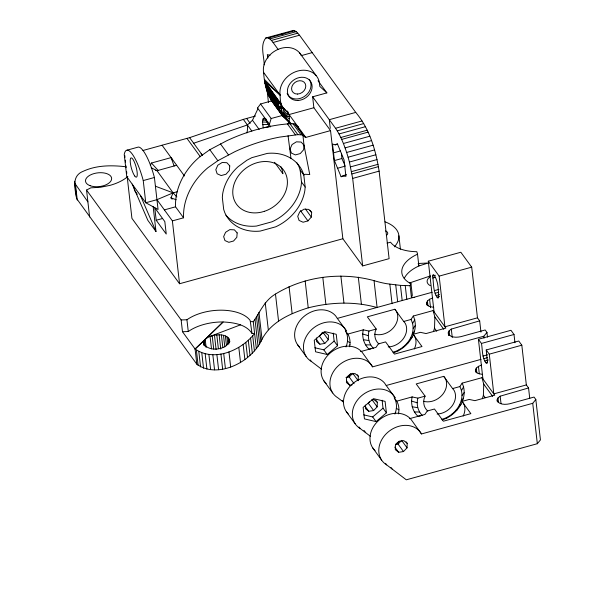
<?xml version="1.0" encoding="UTF-8"?>
<svg xmlns="http://www.w3.org/2000/svg" width="608" height="608" viewBox="0 0 608 608"><rect width="100%" height="100%" fill="white"/><g stroke="black" fill="none" stroke-linecap="round" stroke-linejoin="round"><path stroke-width="0.91" d="M316.669 337.926L316.555 341.536L319.899 344.204L324.771 343.452L328.312 339.728L328.449 335.206L325.105 332.546L321.86 333.047M358.18 380.73L358.317 376.215L357.23 374.718M365.537 405.027L365.423 408.637L368.775 411.304L373.646 410.552L377.18 406.828L377.325 402.306L375.691 400.072M407.185 443.316L403.841 440.648L398.97 441.4L395.428 445.132L395.291 449.646L398.635 452.306L403.507 451.554L407.048 447.83L407.185 443.316L406.098 441.818M433.466 331.649L434.522 328.191L434.864 317.042L433.116 310.574L413.296 316.038L410.993 319.466L403.727 321.472L394.835 309.259L367.338 316.836L376.23 329.05L375.189 331.717A16.925 13.802 -36.1 0 0 378.898 343.93M482.334 398.749L483.39 395.291L483.732 384.142L481.984 377.682L462.164 383.139L459.861 386.574L452.603 388.573L443.711 376.36L416.206 383.937L425.098 396.15L424.057 398.818A16.925 13.802 -36.1 0 0 427.774 411.031M288.504 123.72L289.393 118.674L289.134 114.418L282.249 115.497L271.153 118.507L269.428 124.29L270.309 126.943M349.934 344.63L350.056 342.509A23.089 18.825 -36.1 0 0 348.194 334.696L345.374 330.722L346.15 330.509L344.485 328.039A23.894 19.486 -36.1 0 0 310.901 330.311A23.894 19.486 -36.1 0 0 311.334 361.441L321.579 369.223M269.329 126.821L263.188 127.748L262.534 122.026L263.188 118.606L263.849 118.165L264.799 118.537L265.909 119.746L269.154 126.555M311.668 212.526L308.811 209.403L304.091 209.16L299.714 211.903L297.73 216.364L299.06 220.438L303.088 222.232L307.929 220.902L311.319 217.064L311.668 212.526L310.065 210.322M296.955 162.868A44.209 36.047 -36.1 0 1 299.068 166.888L300.147 170.012L301.5 182.012L301.188 185.47A44.209 36.047 -36.1 0 1 272.012 221.783L256.515 226.054A44.209 36.047 -36.1 0 1 225.902 215.194M305.17 187.044L304.851 190.509A44.209 36.047 -36.1 0 1 275.675 226.822L260.186 231.086A44.209 36.047 -36.1 0 1 224.762 212.572L223.698 209.486L222.323 197.494L222.65 193.982A44.209 36.047 -36.1 0 1 238.002 166.797L246.924 160.223L251.818 157.67L267.315 153.398A44.209 36.047 -36.1 0 1 302.731 171.92L303.81 175.043L305.17 187.044L301.5 182.012M203.794 344.956L203.718 341.916L205.208 339.446L223.121 321.966C233.358 322.544 245.86 324.132 251.978 333.366L254.608 333.488C241.399 350.413 214.32 362.315 195.092 349.03L182.484 331.725L181.138 319.945L86.549 190.061L90.82 187.842L100.487 187.264L109.934 185.379A37.248 19.57 -6.5 0 0 127.847 176.525M301.348 55.45A21.105 17.214 -36.1 0 0 277.674 49.552A21.105 17.214 -36.1 0 0 263.568 72.367C264.267 81.662 265.985 91.116 270.689 99.294L280.98 112.989L281.61 107.988L279.596 109.03L282.249 115.497L290.297 123.819M370.85 348.87L368.972 349.098C363.835 344.227 361.616 336.703 363.272 329.817L368.965 331.048L376.23 329.05M373.662 348.536C368.934 344.12 367.354 337.212 368.965 331.048M393.049 352.192C406.418 348.734 417.992 332.903 410.993 319.466M393.308 352.792C407.915 348.407 420.31 331.026 413.296 316.038M420.66 415.864L417.848 416.199C412.71 411.327 410.484 403.803 412.14 396.918L417.84 398.149L425.098 396.15M422.537 415.636C417.802 411.228 416.222 404.32 417.84 398.149M441.917 419.292C455.286 415.834 466.868 400.011 459.861 386.574M442.176 419.892C456.79 415.507 469.178 398.126 462.164 383.139M256.333 348.642L253.27 321.708C260.102 311.957 264.602 300.375 275.477 294.059C304.532 276.176 341.232 271.761 374.034 280.63L377.097 307.564C354.646 301.165 330.714 302.123 308.233 307.846C290.335 313.394 271.115 321.792 262.025 339.264C259.335 345.481 254.965 350.816 250.01 355.368C236.603 367.772 212.944 376.002 196.817 364.184L76.623 198.588C74.959 188.624 71.204 175.818 83.372 171.22C96.604 165.102 111.614 165.133 125.833 166.744M432.706 276.024L433.002 274.824L433.633 274.603C438.497 280.957 438.558 290.236 438.467 297.867L437.836 298.087C432.812 292.114 433.778 283.275 432.706 276.024L435.419 275.28M414.74 297.403L411.434 297.487L410.096 285.707L410.962 283.548L408.5 282.332A37.248 19.57 -6.5 0 1 417.529 254.197L416.845 251.704A34.39 18.073 -6.5 0 1 390.534 242.197L387.098 243.139M411.434 297.487L412.308 295.336L410.962 283.548M397.959 350.976L398.331 350.132M446.834 418.076L447.199 417.232M150.313 165.528L151.415 163.035L171.084 157.616L172.566 159.798M176.214 199.758L170.932 197.851L173.136 192.858L177.604 191.626M426.755 304.851L426.542 302.966L427.409 301.006L429.582 299.258L432.721 297.988M448.582 335.608L448.263 332.789L449.13 330.828L451.303 329.08L479.674 320.857L480.958 332.128M475.623 371.952L475.41 370.067L476.284 368.106L478.45 366.358L481.597 365.089M497.344 401.774L497.131 399.889L498.005 397.928L500.171 396.18L528.55 387.957L529.728 398.293M193.671 143.237L247.395 124.967L252.487 120.262L257.708 109.273L257.564 108.004L260.558 103.968L271.632 100.92L282.249 115.497L288.732 121.311L290.419 123.538M412.65 323.448L414.793 319.618M461.525 390.549L463.661 386.718M285.312 110.162L282.249 115.497L288.899 120.886L291.118 123.926M413.204 328.312L415.439 325.341M462.08 395.413L464.314 392.441M326.162 383.526A23.894 19.486 -36.1 0 1 330.106 353.081A23.894 19.486 -36.1 0 1 362.132 352.268L372.62 366.852L483.854 336.209L486.962 332.416L485.184 329.969L460.887 336.657C456.874 337.531 451.957 337.797 448.818 334.674L448.263 332.789M375.037 450.634A23.894 19.486 -36.1 0 1 378.982 420.181A23.894 19.486 -36.1 0 1 411 419.368L421.496 433.952L532.73 403.309L535.83 399.517L534.052 397.07L509.762 403.765C505.75 404.632 500.832 404.898 497.694 401.774L497.131 399.889M385.578 463.372L386.68 464.892L406.311 479.811L537.328 443.711L540.436 439.918L535.83 399.517M345.96 377.5L349.205 376.998L352.154 373.897M369.39 401.85L368.212 403.096L373.646 410.552M395.641 444.478L398.08 444.098L401.622 440.374L407.048 447.83M412.46 333.397L414.557 331.314M461.328 400.497L463.433 398.415M196.817 364.184L195.092 349.03L223.121 321.966A37.248 19.57 -6.5 0 0 188.275 331.542L182.484 331.725M195.092 349.03L205.208 339.446A13.14 6.908 -6.5 0 1 210.072 336.406L240.51 324.839M286.611 111.393L282.249 115.497L270.689 99.294L271.632 100.92M318.037 80.758L326.868 92.887L312.634 96.809L313.872 107.73L330.539 130.606L342.859 238.746L362.657 265.924L389.112 258.658L379.118 171.129C375.805 150.229 369.618 128.888 355.741 112.404L299.516 35.218L296.263 31.639L293.451 30.4L265.825 37.962C259.844 45.288 264.184 56.392 264.184 64.843M314.853 347.761L323.806 349.843L334.142 341.08L333.237 333.138M327.203 354.502L337.539 345.739L336.232 334.271L324.588 331.565L314.252 340.328L315.56 351.796L327.203 354.502L323.806 349.843M346.917 376.983L351.052 373.472M363.728 414.861L372.681 416.944L383.017 408.181L382.113 400.239M376.071 421.602L386.407 412.84L385.1 401.371L373.464 398.666L363.128 407.428L364.435 418.897L376.071 421.602L372.681 416.944M395.793 444.083L399.236 441.157M410.446 338.398L412.194 337.189M459.314 405.498L461.069 404.29M330.539 130.606L305.756 137.431L304.699 136.792L294.888 123.956L289.849 123.652L280.767 124.632A164.958 134.497 -36.1 0 0 226.845 140.691L209.821 149.705L199.857 156.758A61.651 50.266 -36.1 0 0 175.552 206.811L164.38 209.889M304.699 136.792L302.898 134.961L297.859 134.649L279.672 137.104A164.958 134.497 -36.1 0 0 234.855 151.688L217.831 160.702L207.868 167.755A61.651 50.266 -36.1 0 0 183.563 217.808L172.383 220.886L156.948 199.682L145.768 202.76L126.768 176.67L124.237 154.478A32.361 7.866 74.6 0 1 143.245 180.568L145.768 202.76L158.057 209.464L154.417 177.49A32.361 7.866 74.6 0 0 138.312 147.068L127.14 150.146M335.19 144.841L337.349 143.731L344.052 159.889L345.929 176.388L343.277 175.621L341.111 176.73L334.408 160.573L332.53 144.073L335.19 144.841L337.668 144.157M287.607 112.875L282.249 115.497L281.61 107.988M280.98 112.989L268.972 95.927L279.954 110.382L268.212 94.194L279.596 109.03L279.262 107.662L282.142 106.316M156.948 199.682L173.136 192.858L176.844 196.924M428.192 262.99L418.874 265.977A37.248 19.57 -6.5 0 0 404.236 278.449M142.964 150.495L189.605 137.651L243.322 119.373L255.482 116.029M409.42 283.009L430.555 275.872M229.847 341.719C228.585 333.07 216.258 334.142 210.072 336.406L211.493 348.886M407.292 343.026L408.485 342.631M456.16 410.134L457.36 409.731M281.23 34.337L283.966 33.584M265.825 37.962L268.348 37.992L294.789 30.719M268.348 37.992L269.823 38.912L296.263 31.639M269.823 38.912L271.404 40.424L297.844 33.144M271.404 40.424L273.076 42.492L299.516 35.218M301.249 55.632L312.193 52.615M305.756 137.431L289.089 114.555L288.002 113.871L287.744 111.355C280.926 109.379 280.106 100.981 280.128 95.106L264.617 81.267L277.225 99.134L279.026 106.902L281.762 106.149M313.872 107.73L289.089 114.555L287.835 112.153M355.741 112.404L329.293 119.692L312.634 96.809M176.67 165.285L157.001 170.704L155.329 170.187M143.245 180.568L154.417 177.49M330.281 128.356L329.293 119.692L335.525 128.265L361.973 120.969M335.525 128.265L337.258 130.864L363.706 123.576M337.258 130.864L339.021 133.958L365.469 126.669M339.021 133.958L340.792 137.492L367.24 130.203M340.792 137.492L341.673 139.407L368.121 132.118M341.673 139.407L343.398 143.496L369.846 136.2M343.398 143.496L345.063 147.873L371.511 140.585M333.8 152.775L340.427 150.951M345.063 147.873L346.636 152.471L373.076 145.183M334.408 160.573L341.863 158.521L341.453 153.322M346.636 152.471L348.095 157.221L374.536 149.933M362.657 265.924L352.67 178.418L349.41 162.047L375.858 154.759M337.843 168.165L345.298 166.113M156.195 220.256L166.242 234.05L164.821 221.593L154.774 207.799L156.195 220.256L162.442 218.538M350.573 166.866L377.021 159.577M351.561 171.608L378.009 164.32M343.277 175.621L346.583 174.709M341.111 176.73L344.424 175.818M351.979 173.934L378.427 166.645M352.67 178.418L379.118 171.129M127.232 177.088L131.928 218.363L179.55 283.746L342.859 238.746M434.066 311.881L428.29 261.212L460.834 252.244L471.694 267.155L477.47 317.824L479.674 320.857M428.29 261.212L439.151 276.123L471.694 267.155M432.782 278.031L435.495 277.286M434.37 290.632L438.892 289.393M299.691 347.183A23.894 19.486 -36.1 0 1 303.635 316.738A23.894 19.486 -36.1 0 1 335.662 315.924L337.326 318.394L432.151 292.266M435.108 293.254L438.718 292.258M436.02 295.587L439.637 294.591M436.985 297.282L439.69 296.537M347.822 334.073L363.272 329.817M360.582 351.599L376.033 347.343L378.336 343.908L385.594 341.909L394.486 354.114L421.99 346.537L413.098 334.332L420.356 332.333L426.056 333.556L445.877 328.1L433.116 310.574M477.47 317.824L444.927 326.792L439.151 276.123M482.934 378.982L478.412 339.256L510.956 330.288L514.011 334.484L514.953 342.745M478.412 339.256L481.46 343.452L514.011 334.484M481.46 343.452C482.706 350.003 481.741 358.15 486.522 363.5L487.145 363.28L487.441 362.079L486.218 349.972L518.761 341.004L521.816 345.2L526.338 384.925L528.55 387.957M486.218 349.972L489.273 354.168L521.816 345.2M483.048 356.052L487.57 354.806M348.559 414.284A23.894 19.486 -36.1 0 1 352.503 383.838A23.894 19.486 -36.1 0 1 384.53 383.025L386.194 385.495L481.019 359.366M483.786 358.674L487.403 357.671M484.698 361.008L488.315 360.012M485.663 362.702L487.472 362.208M394.888 414.04A23.096 18.833 -36.1 0 0 394.622 398.438L394.25 397.822L395.025 397.609L393.353 395.139A23.894 19.486 -36.1 0 0 359.769 397.412A23.894 19.486 -36.1 0 0 360.21 428.541L370.447 436.324M394.25 397.822L396.69 401.174L412.14 396.918M409.45 418.699L424.901 414.443L427.204 411.008L434.469 409.009L443.361 421.215L470.858 413.638L461.966 401.432L469.232 399.433L474.924 400.657L494.745 395.2L481.984 377.682M526.338 384.925L493.795 393.893L489.273 354.168M292.266 30.689L293.451 30.4M358.317 376.215L354.973 373.548L350.102 374.3L346.56 378.024L346.423 382.546L349.767 385.206L352.199 384.834M371.541 400.018L373.973 399.646L377.325 402.306M262.709 124.678L268.044 124.359M426.998 263.059L418.19 263.484L418.874 265.977L417.529 254.197M181.138 319.945L186.937 319.762A37.248 19.57 -6.5 0 1 250.169 320.5L251.978 333.366M365.454 344.842L370.667 344.911M414.329 411.943L419.543 412.011M374.034 280.63A81.472 42.811 -6.5 0 0 386.642 283.693L400.452 285.38L410.096 285.707M262.534 122.026L267.9 122.124M433.755 307.352L429.005 306.356L427.097 304.851L426.542 302.966M250.633 321.579L253.27 321.708M482.623 374.452L477.88 373.456L475.973 371.952L475.41 370.067M262.679 119.974L266.236 120.247M263.188 118.606L266 118.948M289.476 116.5L282.249 115.497L283.959 108.323L279.262 107.662L266.866 90.638M363.31 339.705L368.843 340.541M412.178 406.805L417.711 407.641M289.476 116.592L282.249 115.497L289.393 118.674M270.005 55.351L267.345 54.583L267.854 58.072M362.657 333.982L368.288 335.669M411.532 401.082L417.156 402.77M155.412 186.215L173.136 192.858L157.001 170.704L151.232 167.74M347.487 341.27L350.041 342.722M396.363 408.371L398.916 409.822M296.689 125.795L298.475 126.882M403.172 347.016L403.644 347.32M452.04 414.116L452.519 414.42M280.508 103.998L264.936 83.19L277.339 100.214M326.868 92.887L319.823 86.435L319.572 84.246A21.105 17.214 -36.1 0 0 297.73 71.03A21.105 17.214 -36.1 0 0 280.128 95.106L264.366 79.329M151.415 163.035L158.217 170.483M170.932 197.851L172.155 199.234M394.835 309.259L395.884 310.566M403.727 321.472L405.3 323.426A16.925 13.802 -36.1 0 1 403.347 338.679A16.925 13.802 -36.1 0 1 388.216 346.94M413.098 334.332L414.664 336.285A16.925 13.802 -36.1 0 1 414.276 348.992M443.711 376.36L445.276 378.313A16.925 13.802 -36.1 0 1 441.712 395.519A16.925 13.802 -36.1 0 1 423.616 401.303M452.603 388.573L454.168 390.526A16.925 13.802 -36.1 0 1 452.223 405.779A16.925 13.802 -36.1 0 1 437.091 414.04M461.966 401.432L463.539 403.385A16.925 13.802 -36.1 0 1 463.144 416.1M299.615 52.888L316.183 75.628M273.076 42.492L278.038 49.309M263.568 72.367L280.128 95.106M264.617 81.267L281.177 104.006M284.331 108.779L285.372 110.208M277.225 99.134L281.39 104.85M277.506 99.955L281.664 105.663M282.074 106.142L284.673 109.706M277.848 100.73L284.02 109.151M294.888 123.956L302.898 134.961L303.992 145.19L309.746 174.526L305.026 174.283L303.81 175.043L300.147 170.012M278.259 101.475L283.427 108.543M434.864 317.042L443.741 329.232M483.732 384.142L492.609 396.332M265.324 85.09L277.727 102.114M292.98 123.774L300.99 134.771M265.772 86.959L278.175 103.991M266.289 88.814L278.684 105.838M267.505 92.431L279.596 109.03M289.849 123.652L297.859 134.649M287.371 123.842L295.382 134.839M434.522 328.191L436.742 331.238M483.39 395.291L485.055 397.579M260.558 103.968L271.153 118.507M257.564 108.004L269.428 124.29M252.487 120.262L259.183 129.451M246.62 118.469L250.184 123.363M243.322 119.373L251.834 131.07M274.603 162.321L282.925 173.759A29.078 23.704 -36.1 0 0 280.729 166.531M305.444 209L311.319 217.064M300.451 210.634L307.929 220.902M220.453 143.883L228.464 154.88M337.326 318.394L346.15 330.509M386.194 385.495L395.025 397.609M209.821 149.705L217.831 160.702M189.605 137.651L202.555 155.435M186.96 138.381L200.344 156.758M334.142 341.08L337.539 345.739M383.017 408.181L386.407 412.84M328.312 339.728L322.878 332.272L319.344 335.996L324.771 343.452M352.746 373.274L357.633 379.985M372.294 400.117L377.18 406.828M349.205 376.998L354.092 383.709M398.08 444.098L403.507 451.554M316.646 339.728L319.899 344.204M346.507 380.737L349.767 385.206M364.975 406.083L368.775 411.304M394.835 447.093L398.635 452.306M162.07 145.236L184.46 175.978M342.16 400.421L343.262 401.934L337.805 397.792A23.894 19.486 -36.1 0 1 337.372 366.654A23.894 19.486 -36.1 0 1 370.956 364.382L372.62 366.852M364.01 430.418L365.666 432.691M391.035 467.522L392.137 469.034M310.232 359.928L311.334 361.441M359.1 427.029L360.21 428.541M297.426 344.516L306.25 356.63M323.897 380.866L332.72 392.981M346.302 411.616L355.125 423.738M372.772 447.967L381.596 460.081M175.552 206.811L183.563 217.808M137.264 194.264L134.474 190.433L134.17 187.766M153.155 206.621L155.99 231.519L147.843 220.332L132.194 184.125M74.898 183.441L87.886 201.841M421.496 433.952L419.832 431.482A23.894 19.486 -36.1 0 0 386.24 433.755A23.894 19.486 -36.1 0 0 386.68 464.892M396.69 401.174L397.07 401.797A23.089 18.825 -36.1 0 1 398.924 409.61L398.802 411.73A23.089 18.825 -36.1 0 1 398.445 413.858M345.374 330.722L345.754 331.337A23.096 18.833 -36.1 0 1 346.013 346.94M341.863 158.521L344.911 165.27M140.342 195.305L155.99 231.519M171.084 157.616L174.139 166.037M279.026 106.902L279.262 107.662M348.095 157.221L349.41 162.047M203.589 343.17C207.852 352.632 228.038 350.276 229.649 339.933M288.055 135.744L290.974 158.361M532.73 403.309L537.328 443.711M500.171 396.18L501.03 403.697M498.005 397.928L498.537 402.625M486.962 332.416L487.494 337.113M483.854 336.209L484.067 338.086M478.45 366.358L479.309 373.874M476.284 368.106L476.816 372.803M451.303 329.08L452.268 337.531M449.13 330.828L449.669 335.525M429.582 299.258L430.548 307.709M427.409 301.006L427.948 305.702M405.24 285.623L406.828 299.554M398.894 235.82L400.414 249.189M400.452 285.38L402.146 300.238M395.74 284.977L397.647 301.697M389.834 284.21L392.054 303.711M358.31 277.172L361.38 304.106M340.875 276.047L343.946 302.982M322.795 277.316L325.865 304.251M305.163 280.911L308.233 307.846M266.958 89.285L268.447 102.448M289.066 286.611L292.129 313.546M275.477 294.059L278.548 320.994M265.232 302.814L268.303 329.749M258.962 312.33L262.025 339.264M257.845 314.701L260.908 341.635M256.515 317.057L259.586 343.991M254.995 319.39L258.058 346.324M252.692 335.768L254.418 350.922M250.58 338.018L252.305 353.164M248.284 340.222L250.01 355.368M245.807 342.38L247.532 357.534M243.154 344.485L244.88 359.64M238.822 347.548L240.548 362.702M229.148 338.755L229.558 342.327M228.251 337.683L228.958 343.923M228.95 351.91L230.675 367.057M226.982 336.741L227.894 344.766M225.378 335.966L226.495 345.77M223.493 335.38L224.816 346.963M223.683 353.362L225.408 368.509M221.388 335L222.809 347.48M219.138 334.841L220.757 349.098M220.917 353.985L222.642 369.132M216.805 334.909L218.325 348.278M216.874 354.517L218.606 369.672M214.464 335.198L216.091 349.463M212.2 335.707L213.72 349.076M212.83 354.692L214.556 369.839M208.901 354.494L210.626 369.641M205.208 339.446L206.127 347.472M204.265 340.662L204.873 346.013M205.185 353.932L206.91 369.079M203.718 341.916L204.128 345.488M201.803 353.02L203.528 368.174M198.846 351.789L200.572 366.943M196.407 350.276L198.132 365.423M186.937 319.762L188.275 331.542M172.383 220.886L179.55 283.746M124.769 155.511L124.982 157.388M125.301 160.2L125.522 162.078M125.947 165.832L126.16 167.709M126.586 171.456L126.798 173.333M86.549 190.061L89.612 216.995M75.529 184.87L77.254 200.024M74.685 181.306L76.623 198.588M349.934 344.622A23.089 18.825 -36.1 0 1 349.57 346.758M396.408 311.212A16.925 13.802 -36.1 0 1 392.844 328.419A16.925 13.802 -36.1 0 1 374.741 334.202M309.274 79.618A13.14 10.716 -36.1 0 1 304.068 96.664A13.14 10.716 -36.1 0 1 287.128 93.533M247.395 124.967A29.078 23.704 -36.1 0 1 246.932 132.932M202.304 154.744A29.078 23.704 -36.1 0 1 201.043 153.9M430.251 285.654A13.14 6.908 -6.5 0 1 430.403 276.511M385.008 221.814A39.824 20.93 -6.5 0 1 394.349 246.848M385.578 230.949A6.171 3.245 -6.5 0 1 386.338 235.471M229.748 165.847L229.398 170.392L226.009 174.222L221.168 175.56L217.14 173.766L215.81 169.693L217.793 165.232L222.171 162.48L226.89 162.724L229.748 165.847M237.166 232.887L236.831 237.287L233.548 241.011L228.851 242.303L224.945 240.563L223.653 236.611L225.583 232.286L229.824 229.619L234.399 229.854L237.166 232.887M303.992 145.19L303.643 149.735L300.261 153.566L295.42 154.903L291.392 153.11L290.054 149.028L292.045 144.575L296.423 141.824L301.142 142.067L303.992 145.19M264.586 211.272L261.174 212.207A29.078 23.704 -36.1 0 1 235.38 180.888A29.078 23.704 -36.1 0 1 281.892 168.074A29.078 23.704 -36.1 0 1 264.586 211.272M134.702 175.963L133.79 174.466A9.979 2.424 74.6 0 1 130.515 158.521A9.979 2.424 74.6 0 1 136.412 168.188A9.979 2.424 74.6 0 1 134.702 175.963M297.806 100.48A13.14 10.716 -36.1 0 0 311.304 82.726A13.14 10.716 -36.1 0 0 290.176 83.41A13.14 10.716 -36.1 0 0 297.806 100.48M297.548 94.065A7.57 6.171 -36.1 0 0 305.322 83.843A7.57 6.171 -36.1 0 0 293.155 84.238A7.57 6.171 -36.1 0 0 297.548 94.065M90.166 185.721A13.14 6.908 -6.5 0 0 111.454 179.854A13.14 6.908 -6.5 0 0 94.096 173.561A13.14 6.908 -6.5 0 0 90.166 185.721"/></g></svg>
